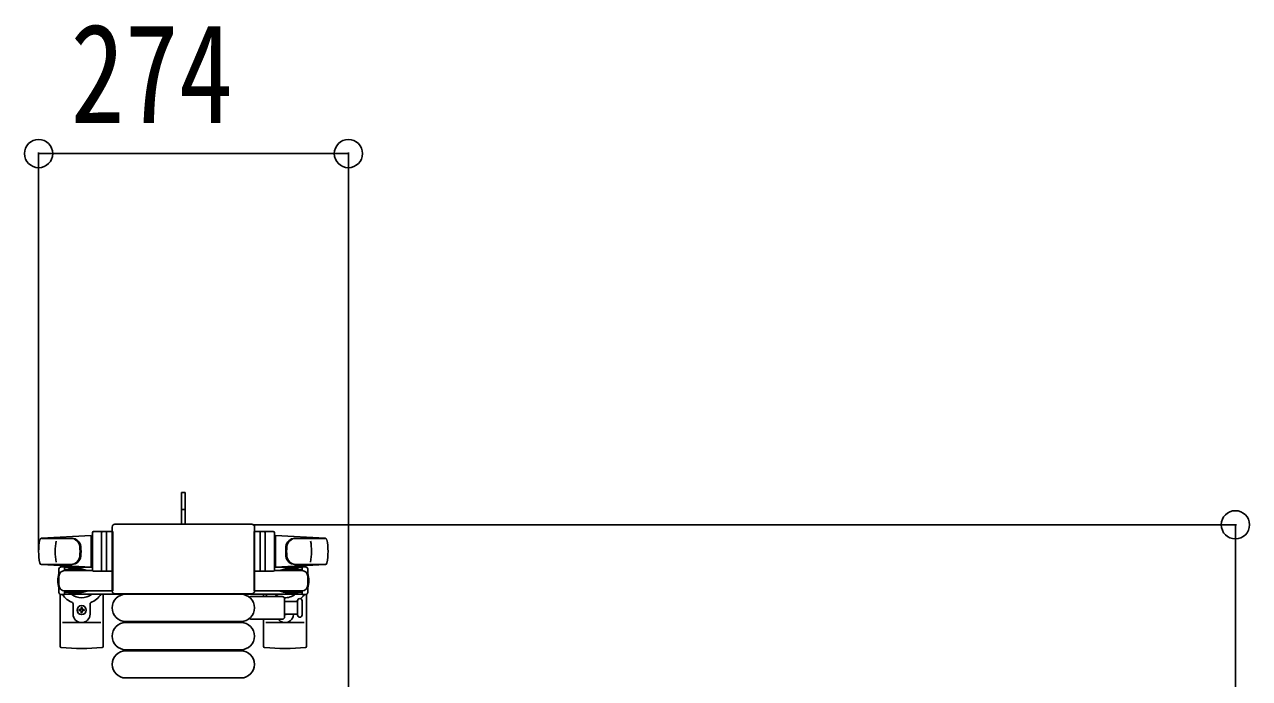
# Model space of a CAD drawing. Units: millimetres, scale not verified. Extents: x -16820 to 16820, y -11880 to 11880.
# Drawn here: x -10134 to -9050, y 2778 to 3357 of the extents above; entities that cross this region are included whole.
import ezdxf
from ezdxf.enums import TextEntityAlignment as Align

# ---------------------------------------------------------------- set-up
doc = ezdxf.new("R2010")
doc.units = ezdxf.units.MM
doc.header["$LTSCALE"] = 50
for name, color, linetype in [('0-3_YKK_13', 4, 'Continuous'), ('0-4_YKK_A1', 4, 'Continuous'), ('0-5_YKK_D', 6, 'Continuous')]:
    doc.layers.add(name, color=color, linetype=linetype)
doc.styles.add('ＭＳ ゴシック', font='')
doc.styles.get('ＭＳ ゴシック').set_extended_font_data('MS Gothic')

msp = doc.modelspace()

# ---------------------------------------------------------------- linework, layer by layer
at = {"layer": '0-3_YKK_13'}
for p, q in [((-9991.92, 2942.5), (-9994.92, 2942.5)), ((-9994.92, 2927), (-9994.92, 2942.5)), ((-9991.92, 2927.65), (-9994.92, 2927.65)), ((-9994.92, 2914.5), (-9994.92, 2927)), ((-10074.92, 2904.5), (-10118.95, 2902.06)), ((-10074.92, 2904.5), (-10074.92, 2876.5)), ((-10073.92, 2874), (-10073.92, 2907)), ((-10055.92, 2908), (-10072.92, 2908)), ((-10065.92, 2874), (-10065.92, 2907)), ((-10061.42, 2907.06), (-10061.42, 2873.89)), ((-10056.42, 2912.01), (-10056.42, 2855.5)), ((-10056.42, 2912.01), (-10056.42, 2912.01)), ((-10055.92, 2873), (-10055.92, 2908)), ((-9932.92, 2914.5), (-10053.92, 2914.5)), ((-10053.92, 2914.5), (-10053.92, 2914.5)), ((-9932.92, 2914.5), (-9932.92, 2914.5)), ((-9930.92, 2873), (-9930.92, 2908)), ((-9930.92, 2908), (-9913.92, 2908)), ((-9930.42, 2855.5), (-9930.42, 2912.01)), ((-9930.42, 2912.01), (-9930.42, 2912.01)), ((-9925.42, 2907.06), (-9925.42, 2873.89)), ((-9920.92, 2874), (-9920.92, 2907)), ((-9912.92, 2874), (-9912.92, 2907)), ((-9911.92, 2904.5), (-9911.92, 2876.5)), ((-9911.92, 2904.5), (-9867.89, 2902.06)), ((-10118.53, 2902), (-10092.79, 2902)), ((-10073.92, 2903.5), (-10074.92, 2903.5)), ((-10074.92, 2903.5), (-10074.92, 2877.5)), ((-10073.92, 2903.5), (-10073.92, 2901.1)), ((-9912.92, 2903.5), (-9912.92, 2901.1)), ((-9912.92, 2903.5), (-9911.92, 2903.5)), ((-9911.92, 2903.5), (-9911.92, 2877.5)), ((-9868.31, 2902), (-9894.05, 2902)), ((-10119.3, 2879), (-10092.11, 2879)), ((-10074.92, 2876.5), (-10118.95, 2878.94)), ((-10103.42, 2854.2), (-10103.42, 2874.8)), ((-10081.62, 2874.5), (-10098.62, 2874.5)), ((-10073.79, 2873.5), (-10098.42, 2873.5)), ((-10095.12, 2875.3), (-10095.12, 2874.5)), ((-10084.61, 2875.3), (-10095.12, 2875.3)), ((-10078.62, 2873.7), (-10084.61, 2875.3)), ((-10078.62, 2873.7), (-10078.62, 2873.5)), ((-10073.92, 2877.5), (-10074.92, 2877.5)), ((-10073.92, 2879.9), (-10073.92, 2877.5)), ((-10055.92, 2873), (-10072.92, 2873)), ((-10055.92, 2873.5), (-10055.92, 2855.5)), ((-9930.92, 2873.5), (-9930.92, 2855.5)), ((-9930.92, 2873), (-9913.92, 2873)), ((-9913.05, 2873.5), (-9888.42, 2873.5)), ((-9912.92, 2879.9), (-9912.92, 2877.5)), ((-9912.92, 2877.5), (-9911.92, 2877.5)), ((-9911.92, 2876.5), (-9867.89, 2878.94)), ((-9908.22, 2873.7), (-9902.24, 2875.3)), ((-9908.22, 2873.7), (-9908.22, 2873.5)), ((-9905.22, 2874.5), (-9888.22, 2874.5)), ((-9902.24, 2875.3), (-9891.72, 2875.3)), ((-9867.54, 2879), (-9894.73, 2879)), ((-9891.72, 2875.3), (-9891.72, 2874.5)), ((-9883.42, 2854.2), (-9883.42, 2874.8)), ((-10102.42, 2852.47), (-10102.42, 2806.4)), ((-10098.62, 2852.2), (-10101.42, 2852.2)), ((-10098.62, 2855.5), (-10098.62, 2852.2)), ((-10081.62, 2854.5), (-10098.62, 2854.5)), ((-10055.92, 2855.5), (-10098.42, 2855.5)), ((-10095.12, 2853.7), (-10095.12, 2854.5)), ((-10084.61, 2853.7), (-10095.12, 2853.7)), ((-10078.62, 2855.31), (-10084.61, 2853.7)), ((-10078.62, 2855.31), (-10078.62, 2855.5)), ((-10064.42, 2852.5), (-10064.42, 2806.4)), ((-10056.42, 2855.5), (-10056.42, 2855.5)), ((-10053.92, 2853), (-9932.92, 2853)), ((-10053.92, 2853), (-10053.92, 2853)), ((-10044.42, 2852.5), (-9942.42, 2852.5)), ((-9933.75, 2850.5), (-9905.92, 2850.5)), ((-9932.92, 2853), (-9932.92, 2853)), ((-9930.92, 2855.5), (-9888.42, 2855.5)), ((-9930.42, 2855.5), (-9930.42, 2855.5)), ((-9922.42, 2852.5), (-9922.42, 2850.5)), ((-9908.22, 2855.31), (-9908.22, 2855.5)), ((-9908.22, 2855.31), (-9902.24, 2853.7)), ((-9905.22, 2854.5), (-9888.22, 2854.5)), ((-9902.24, 2853.7), (-9891.72, 2853.7)), ((-9891.72, 2853.7), (-9891.72, 2854.5)), ((-9888.22, 2855.5), (-9888.22, 2852.2)), ((-9888.22, 2852.2), (-9885.42, 2852.2)), ((-9884.42, 2852.47), (-9884.42, 2806.4)), ((-10090.92, 2844.21), (-10090.92, 2835)), ((-10083.86, 2839.82), (-10083.86, 2840.7)), ((-10075.92, 2844.21), (-10075.92, 2835)), ((-9903.92, 2848.5), (-9903.92, 2832.5)), ((-9903.92, 2846), (-9892.42, 2846)), ((-9892.42, 2846.75), (-9892.42, 2834.25)), ((-10082.98, 2837.18), (-10082.98, 2836.3)), ((-10044.42, 2828.5), (-9942.42, 2828.5)), ((-9905.92, 2830.5), (-9933.75, 2830.5)), ((-9922.42, 2830.5), (-9922.42, 2806.4)), ((-9892.42, 2835), (-9903.92, 2835)), ((-10066.42, 2827.5), (-10100.42, 2827.5)), ((-10044.42, 2827.5), (-9942.42, 2827.5)), ((-9920.42, 2827.5), (-9886.42, 2827.5)), ((-10044.42, 2803.5), (-9942.42, 2803.5)), ((-10044.42, 2802.5), (-9942.42, 2802.5)), ((-10044.42, 2778.5), (-9942.42, 2778.5))]:
    msp.add_line(p, q, dxfattribs=at)
for points in [[(-9991.92, 2914.5), (-9991.92, 2927), (-9991.92, 2942.5)], [(-10101.42, 2876.8), (-10098.62, 2876.8), (-10098.62, 2873.5)], [(-9885.42, 2876.8), (-9888.22, 2876.8), (-9888.22, 2873.5)], [(-10084.74, 2838.06), (-10085.62, 2838.06), (-10085.62, 2838.94), (-10084.74, 2838.94)], [(-10083.86, 2840.7), (-10082.98, 2840.7), (-10082.98, 2839.82)], [(-10082.1, 2838.94), (-10081.22, 2838.94), (-10081.22, 2838.06), (-10082.1, 2838.06)], [(-9888.42, 2834.25), (-9888.42, 2840.5), (-9888.42, 2846.75)], [(-10082.98, 2836.3), (-10083.86, 2836.3), (-10083.86, 2837.18)]]:
    msp.add_lwpolyline(points, dxfattribs=at)
msp.add_circle((-10083.42, 2838.5), 4, dxfattribs=at)
for centre, radius, start, end in [((-10072.92, 2907), 1, 90, 180), ((-10064.92, 2907), 1, 90, 180), ((-9921.92, 2907), 1, 0, 90), ((-9913.92, 2907), 1, 0, 90), ((-10071.42, 2890.5), 50, 168.05356, 191.94644), ((-10071.42, 2890.5), 50, 168.05356, 191.97738), ((-10118.86, 2900.57), 1.5, 93.16862, 168.02262), ((-10056.82, 2890.5), 50, 169.45053, 190.87665), ((-10092.98, 2894), 8, 6.27929, 90), ((-10092.11, 2894), 8, 6.27929, 90), ((-10124.79, 2890.5), 40, 353.72071, 6.27929), ((-10123.92, 2890.5), 40, 353.72071, 6.27929), ((-9862.92, 2890.5), 40, 173.72071, 186.27929), ((-9894.73, 2894), 8, 90, 173.72071), ((-9862.05, 2890.5), 40, 173.72071, 186.27929), ((-9893.86, 2894), 8, 90, 173.72071), ((-9930.02, 2890.5), 50, 349.12335, 10.54947), ((-9867.98, 2900.57), 1.5, 11.97738, 86.83138), ((-9915.42, 2890.5), 50, 348.02262, 11.94644), ((-9915.42, 2890.5), 50, 348.05356, 11.94644), ((-10092.98, 2887), 8, 270, 353.72071), ((-10092.11, 2887), 8, 270, 353.72071), ((-9894.73, 2887), 8, 186.27929, 270), ((-9893.86, 2887), 8, 186.27929, 270), ((-10118.86, 2880.44), 1.5, 191.97738, 266.83138), ((-10101.42, 2874.8), 2, 90, 180), ((-10098.42, 2868.5), 5, 90, 180), ((-10083.42, 2864.5), 21, 140.46632, 144.14653), ((-10083.42, 2864.5), 15, 120.72246, 126.8699), ((-10072.92, 2874), 1, 180, 270), ((-10064.92, 2874), 1, 180, 270), ((-9921.92, 2874), 1, 270, 0), ((-9913.92, 2874), 1, 270, 0), ((-9903.42, 2864.5), 15, 53.1301, 59.27754), ((-9888.42, 2868.5), 5, 0, 90), ((-9903.42, 2864.5), 21, 35.85347, 39.53368), ((-9885.42, 2874.8), 2, 0, 90), ((-9867.98, 2880.44), 1.5, 273.16862, 348.02262), ((-10083.42, 2864.5), 21, 162.24721, 197.75279), ((-10098.42, 2860.5), 5, 180, 270), ((-9888.42, 2860.5), 5, 270, 0), ((-9903.42, 2864.5), 21, 342.24721, 17.75279), ((-10101.42, 2854.2), 2, 180, 270), ((-10083.42, 2864.5), 21, 215.85347, 247.27158), ((-10083.42, 2864.5), 15, 233.1301, 306.8699), ((-10083.42, 2864.5), 21, 292.72842, 325.1501), ((-10044.42, 2840.5), 12, 90, 270), ((-9942.42, 2840.5), 12, 270, 90), ((-9933.75, 2849.5), 1, 90, 168.06047), ((-9903.42, 2864.5), 21, 214.8499, 221.81033), ((-9903.42, 2864.5), 15, 233.1301, 248.96058), ((-9905.92, 2848.5), 2, 0, 90), ((-9903.42, 2864.5), 15, 267.02005, 306.8699), ((-9903.42, 2864.5), 21, 310.83479, 324.14653), ((-9885.42, 2854.2), 2, 270, 0), ((-10091.92, 2844.21), 1, 0, 67.27158), ((-10084.74, 2839.82), 0.88, 270, 0), ((-10082.1, 2839.82), 0.88, 180, 270), ((-10074.92, 2844.21), 1, 112.72842, 180), ((-9903.42, 2864.5), 21, 298.24251, 301.58821), ((-9890.42, 2846.75), 2, 90, 180), ((-9890.42, 2846.75), 2, 0, 90), ((-10083.42, 2835), 7.5, 180, 0), ((-10084.74, 2837.18), 0.88, 0, 90), ((-10082.1, 2837.18), 0.88, 90, 180), ((-9933.75, 2831.5), 1, 191.93946, 270), ((-9903.42, 2835), 7.5, 216.86994, 0), ((-9905.92, 2832.5), 2, 270, 0), ((-9903.42, 2838.5), 4, 262.81959, 298.95488), ((-9890.42, 2834.25), 2, 180, 270), ((-9890.42, 2834.25), 2, 270, 0), ((-10044.42, 2815.5), 12, 90, 270), ((-9942.42, 2815.5), 12, 270, 90), ((-10101.42, 2806.4), 1, 180, 264.26083), ((-10065.42, 2806.4), 1, 275.73917, 0), ((-9921.42, 2806.4), 1, 180, 264.26083), ((-9885.42, 2806.4), 1, 275.73917, 0), ((-10083.42, 2985.5), 181, 264.26083, 275.73917), ((-10044.42, 2790.5), 12, 90, 270), ((-9942.42, 2790.5), 12, 270, 90), ((-9903.42, 2985.5), 181, 264.26083, 275.73917)]:
    msp.add_arc(centre, radius, start, end, dxfattribs=at)
for centre, major_axis, start_param, end_param in [((-10053.92, 2912), (-1.77, 1.77), 5.4996506, 7.06672), ((-9932.92, 2912), (-1.77, -1.77), 2.358058, 3.9251274), ((-10053.92, 2855.51), (-1.77, -1.77), 5.4996506, 7.06672), ((-9932.92, 2855.51), (-1.77, 1.77), 2.358058, 3.9251274)]:
    msp.add_ellipse(centre, major_axis=major_axis, ratio=0.997169, start_param=start_param, end_param=end_param, dxfattribs=at)
at = {"layer": '0-4_YKK_A1'}
for p, q in [((-10073.92, 2876.5), (-10098.42, 2876.5)), ((-10098.42, 2876.5), (-10098.42, 2873.5)), ((-9888.42, 2876.5), (-9912.92, 2876.5)), ((-9888.42, 2874.5), (-9888.42, 2876.5)), ((-10098.42, 2855.5), (-10098.42, 2852.5)), ((-10098.42, 2852.5), (-9888.42, 2852.5)), ((-9888.42, 2852.5), (-9888.42, 2854.5))]:
    msp.add_line(p, q, dxfattribs=at)
at = {"layer": '0-5_YKK_D'}
for p, q in [((-10121.42, 2891.49), (-10121.42, 3243.5)), ((-10121.42, 3242.5), (-9847.42, 3242.5)), ((-9847.42, 2387.5), (-9847.42, 3243.5)), ((-9931.92, 2914), (-9061.92, 2914)), ((-9062.92, 2914), (-9062.92, 2394.5))]:
    msp.add_line(p, q, dxfattribs=at)
for centre in [(-10121.42, 3242.5), (-9847.42, 3242.5), (-9062.92, 2914)]:
    msp.add_circle(centre, 12.5, dxfattribs=at)

# ---------------------------------------------------------------- texts
at = {"layer": '0-5_YKK_D', "style": 'ＭＳ ゴシック', "width": 0.8}
msp.add_text('274', height=87.98, dxfattribs=at).set_placement((-10093.22, 3243.3), align=Align.BOTTOM_LEFT)

doc.saveas('drawing.dxf')
